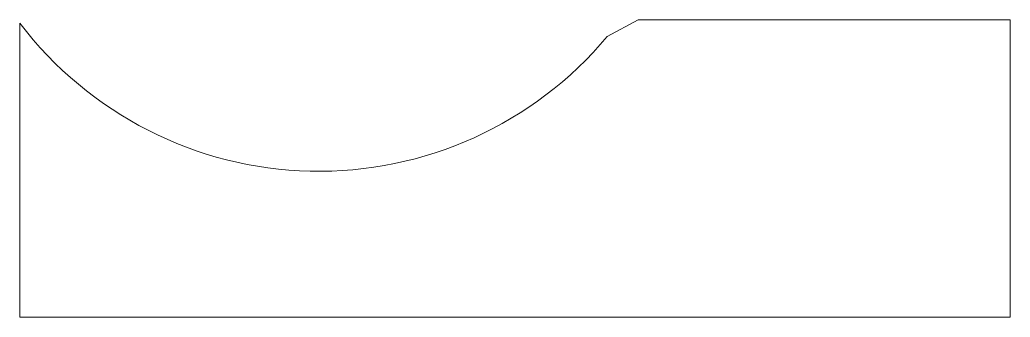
# Model space of a CAD drawing. Header units: millimetres. Extents: x -469 to 124, y 9 to 187.
import ezdxf

# ---------------------------------------------------------------- set-up
doc = ezdxf.new("R2010")
doc.units = ezdxf.units.MM
doc.linetypes.add('K5LT32768', pattern=[0])

msp = doc.modelspace()

# ---------------------------------------------------------------- linework, layer by layer
at = {"color": 7, "linetype": 'K5LT32768', "lineweight": 15}
for p, q in [((-468.85, 185), (-468.85, 9)), ((-117.21, 177.04), (-98.75, 187)), ((124, 187), (-98.75, 187)), ((124, 9), (124, 187)), ((124, 9), (-468.85, 9))]:
    msp.add_line(p, q, dxfattribs=at)
msp.add_arc((-289.85, 321.33), 225, 217.29224, 320.11274, dxfattribs=at)

doc.saveas('drawing.dxf')
